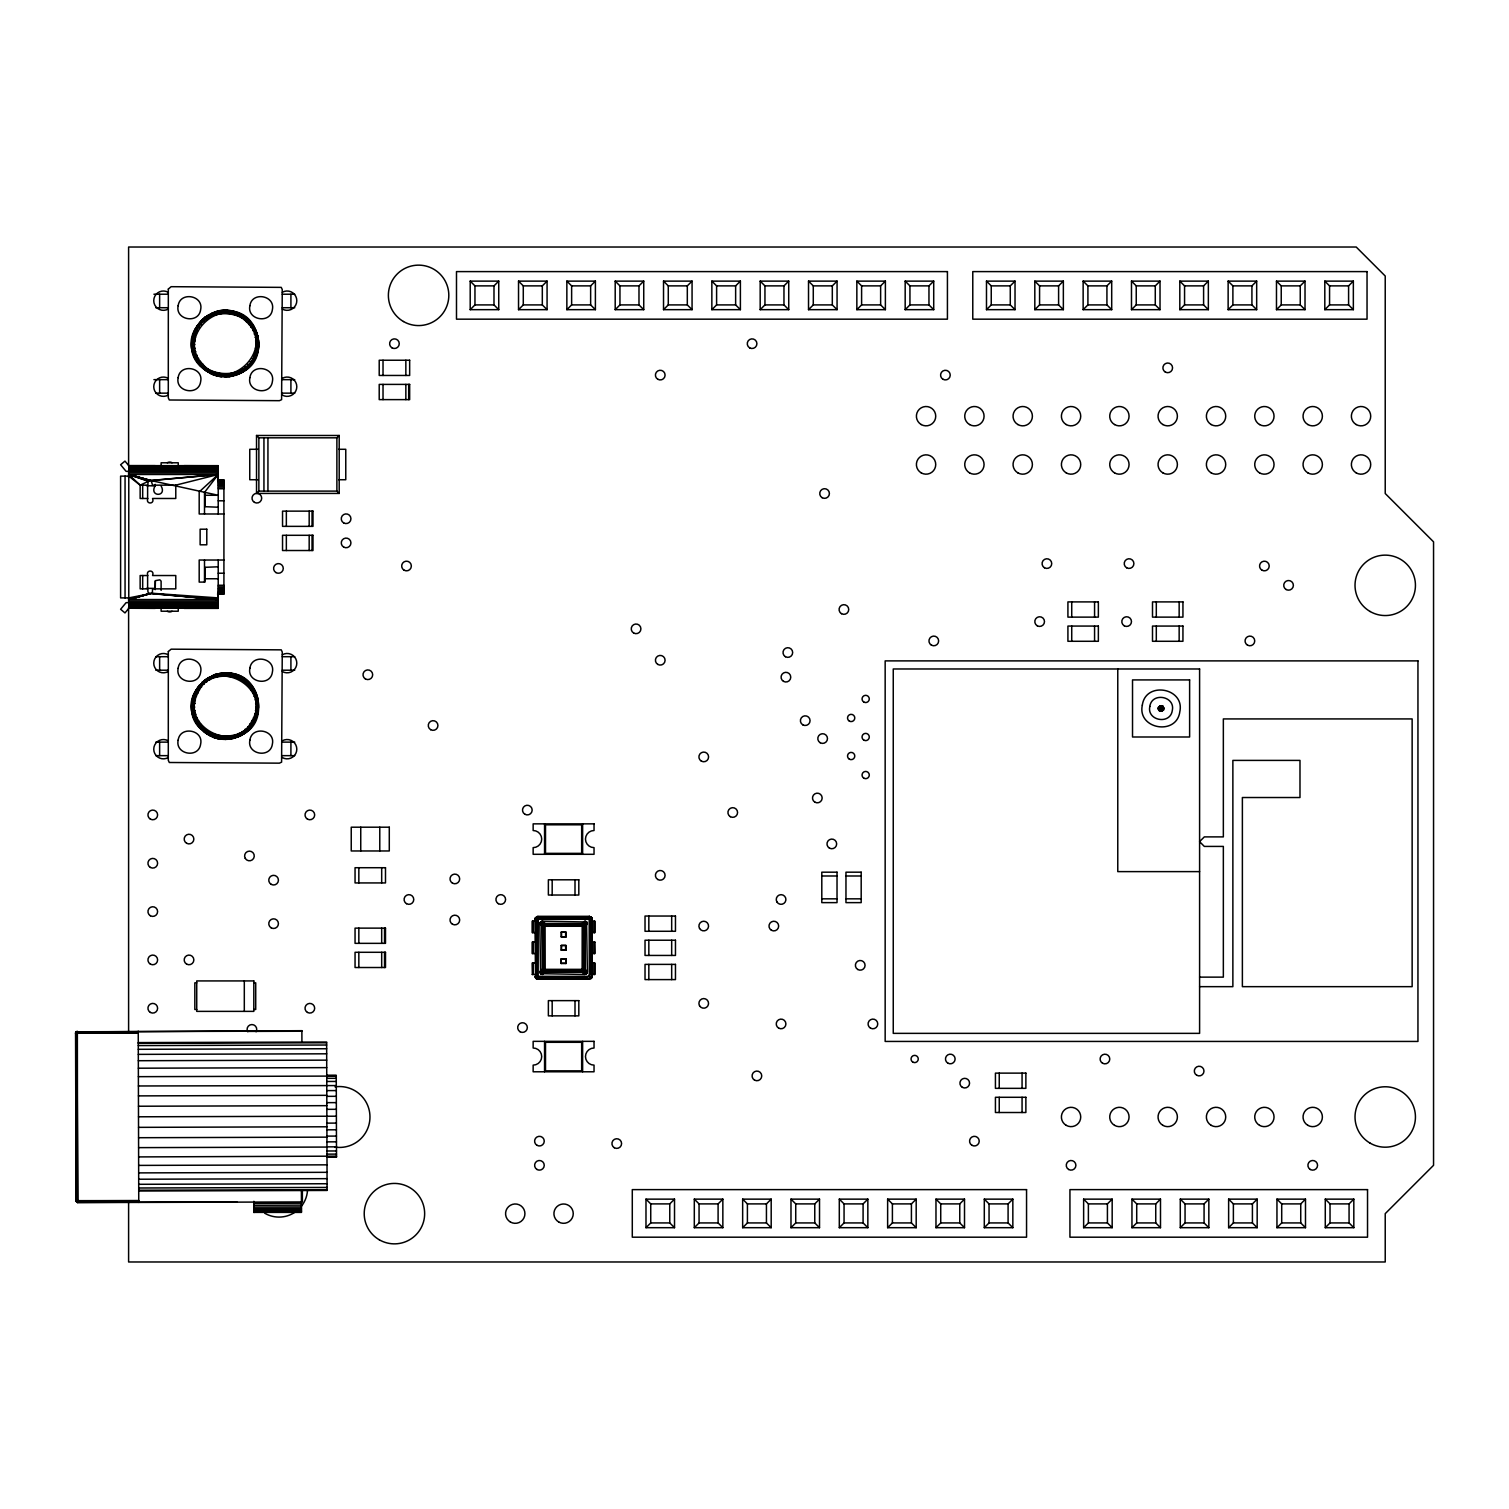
<?xml version="1.0" encoding="UTF-8"?>
<svg xmlns="http://www.w3.org/2000/svg" width="1509" height="1509" viewBox="0 0 1509 1509"><rect width="100%" height="100%" fill="white"/><g stroke="black" fill="none" stroke-linecap="round" stroke-linejoin="round"><path stroke-width="1.5" d="M146.411 485.634L155.22 485.973L155.22 484.37M161.105 485.955C167.386 497.31 148.618 496.97 155.22 485.634M161.123 467.432L161.123 462.791L178.251 462.791L178.251 467.432M178.251 606.58L178.251 611.22L161.123 611.22L161.123 606.58M537.902 916.435L537.902 979.228L585.492 979.115L592.132 972.494L591.471 917.453L589.283 916.435L537.902 916.472L535.054 919.283L592.132 919.283L592.132 976.361L591.113 978.549L537.902 979.228L535.714 978.209L535.223 919.283M161.123 590.377L161.105 581.116L159.841 579.833L155.389 580.663L155.22 589.642M155.238 581.116L155.22 588.378L146.411 588.378M204.884 580.361L205.186 567.309L218.22 566.799M591.924 918.811L591.754 972.871L591.415 918.038M591.962 972.664L592.094 919.283M197.792 330.584L195.208 329.358C171.705 384.361 268.055 394.641 257.85 336.828C245.439 282.805 163.444 323.058 200.697 366.159L202.81 364.235C228.802 395.226 276.694 348.749 246.476 321.832C220.427 293.991 175.742 337.375 202.81 364.235M202.81 726.716L200.735 728.621C163.406 685.595 245.477 645.267 257.85 699.308C268.036 757.216 171.724 746.748 195.208 691.839L197.792 693.084C213.599 655.83 272.978 686.312 251.928 720.868C235.159 755.122 179.741 726.678 197.792 693.084M192.152 344.674L192.737 336.828L195.472 337.412M194.831 707.08L191.983 707.155L193.058 699.384M195.906 714.191L193.152 714.945C182.796 683.068 228.217 657.641 249.777 683.615C267.15 700.931 257.002 733.619 233.008 738.165M227.067 313.287L227.237 310.439C209.789 309.1 193.227 323.454 192.077 340.94M227.067 675.787L227.237 672.92L214.467 674.674M77.355 1031.383L77.563 1202.579L75.959 1200.711L76.016 1031.93L301.875 1030.685L301.913 1042.097M75.657 1033.269L77.355 1033.25L77.053 1031.401M236.894 1201.918L77.6 1202.371L77.864 1200.711L76.072 1201.296L75.563 1032.684M76.77 1033.269L138.243 1032.496M138.753 1200.824L77.563 1200.711L77.072 1033.175L138.243 1032.778M539.807 923.998L542.618 921.188L586.548 921.999L587.378 971.645L584.568 974.456L540.618 973.645L539.807 923.998L542.071 926.262L542.768 971.155L544.881 972.192L582.304 972.192L585.115 969.382L542.071 969.382L539.807 971.645M535.091 919.283L535.582 917.944M535.469 918.849L535.582 977.21M585.058 921.226L582.304 926.262L587.114 922.81L584.643 924.904L582.304 923.565L544.881 923.451L542.184 926.262L585.115 926.262L587.378 923.998M587.341 923.508L582.304 926.262L586.718 922.188L584.417 924.489L584.36 971.117L586.869 973.267L582.304 969.382L585.058 974.418M590.792 977.266L589.283 977.002L591.754 977.794M591.113 976.361L591.471 978.209M591.471 976.361L591.434 978.172M591.754 976.361L590.868 978.266M1162.477 706.778C1166.004 711.682 1156.007 711.305 1159.346 706.401C1164.137 705.212 1160.063 715.794 1158.214 708.457C1158.667 702.515 1165.967 713.757 1159.723 710.777M1158.629 708.023L1158.931 709.683M1160.157 705.929L1162.911 706.269L1163.59 709.362M257.888 344.656L255.511 355.954L249.343 365.706M254.644 351.71L257.398 352.465L258.548 344.674L257.813 336.828M257.832 711.022C262.17 688.161 237.63 667.016 215.655 674.693M254.644 714.191L257.398 714.945L258.209 711.079L257.549 697.988M191.983 707.155L192.077 706.174L194.774 719.548M542.127 925.79L542.806 924.527L540.807 921.848L544.881 926.262L539.845 923.508M221.672 373.911L221.333 376.76L213.674 374.892L203.526 368.913L205.394 366.744M221.672 736.392L221.333 739.24L217.447 738.542L213.674 737.392L214.674 734.713M543.73 971.645L542.127 969.872L544.881 972.192L544.881 923.451L542.618 921.188M192.492 340.77L193.058 336.903M539.845 972.154L544.881 969.382L542.127 974.418M245.25 317.512C253.55 323.85 258.492 334.225 258.171 344.656C260.661 348.56 248.853 368.46 254.436 359.764C269.809 334.866 241.685 301.31 214.467 312.193M537.411 979.171L537.902 976.361L535.091 976.87M589.283 975.342L589.283 916.435L589.283 919.283L591.924 918.321M1160.572 711.267L1161.572 705.646L1160.572 711.229M230.651 313.721L231.16 310.911L227.237 310.439M230.651 676.202L231.16 673.391L227.237 672.92M258.039 711.06L254.285 722.17M218.069 471.789L218.22 467.658L128.774 467.658M217.447 376.062L218.126 373.27M217.447 738.542L218.126 735.77M587.208 923.036C584.436 927.488 583.813 925.658 587.001 922.584L582.304 926.262L585.53 921.358M542.221 925.79L542.768 924.489L540.618 921.999M542.731 925.47L543.523 971.249M1163.496 708.89L1162.666 710.343M192.85 336.865L195.359 329.434L199.716 322.945M192.85 699.346L193.888 695.555L196.434 696.422M234.159 314.57L234.989 311.835L238.686 313.212L242.213 315.023L240.761 317.475M234.159 677.051L234.989 674.316L242.213 677.503M76.186 1201.56L77.864 1200.711L77.299 1202.428L77.864 1200.711L75.997 1200.994M541.656 974.305L544.881 969.382L539.977 972.626L544.881 969.382L541.429 974.21L544.881 972.098L542.618 974.456M257.341 352.446L256.096 356.181L253.493 355.124M257.549 351.861L249.834 366.159L240.478 373.308L239.177 370.761M257.549 714.342L249.834 728.64L240.478 735.788L239.177 733.261M584.794 925.828L586.869 922.376L582.304 926.262L586.548 921.999L583.228 923.715L585.756 921.452L582.304 923.451L582.304 972.192L584.568 974.456M589.774 916.51L589.283 919.283L591.962 918.302M1160.1 711.135L1162.043 705.778M213.674 374.892L214.674 372.233M194.095 695.63L199.546 685.293L208.355 677.541M237.535 315.815L238.686 313.212M237.535 678.314L238.686 675.692L230.745 673.316M536.016 918.189L536.223 977.775L585.794 978.832M587.341 972.154L582.304 969.382L586.379 973.814L584.417 971.174L585.002 969.382M1158.554 707.532C1162.722 708.57 1168.06 712.059 1158.252 707.947C1165.797 711.003 1164.627 704.552 1158.591 709.871M77.016 1202.39L77.864 1200.711M249.834 366.159C240.101 376.986 223.03 380.117 210.072 373.308L211.373 370.761M205.394 729.224L203.526 731.393L206.676 733.789L210.072 735.788L211.373 733.261M194.774 330.301L202.074 319.795L205.073 317.211L206.79 319.493M194.774 692.801L199.414 685.18L201.621 686.991M536.468 978.832L537.902 976.361L535.223 977.342M590.698 916.812L589.283 919.283L591.754 917.849M1159.648 710.928L1162.477 706.023M240.761 679.955L242.176 677.541L251.135 685.18L257.85 699.308M76.45 1032.609L76.752 1200.881M77.091 1033.118L76.016 1031.93M252.022 725.357L254.097 722.057M206.676 371.308L208.261 368.932M208.261 731.412L206.676 733.789L213.731 737.222M542.9 925.111L544.881 923.961L582.7 923.998M1159.176 707.363L1160.327 706.401M543.089 971.174L544.881 969.382L540.995 973.965L543.938 972.003M243.741 319.493L245.477 317.211L248.457 319.795L253.437 325.906L251.022 327.434M243.741 681.974L245.477 679.71L241.119 676.881M253.154 724.377C244.307 738.429 224.69 743.465 210.072 735.788M252.022 362.877L243.666 370.988L233.008 375.684M536.072 978.549L537.902 976.361L536.563 978.681M1159.233 710.645L1162.911 706.269M199.716 685.426L202.338 682.558M223.917 513.984L199.188 513.984L199.188 491.915L218.22 474.486L175.78 485.162L175.78 498.479L152.56 498.479C155.05 504.478 145.317 504.478 147.807 498.479L140.148 498.479L140.148 485.162L128.774 474.486L218.22 474.486L204.884 491.915L204.884 495.273L218.22 495.273L150.391 480.409L148.089 481.654L147.807 485.162L140.148 485.162L128.774 476.127L120.607 476.127L120.607 597.904L128.774 597.904L150.768 593.546L152.428 592.018L152.56 588.868L175.78 588.868L175.78 575.533L152.56 575.533C155.05 569.553 145.317 569.553 147.807 575.533L140.148 575.533L140.148 588.868L147.807 588.868L147.939 592.018L149.598 593.546L128.774 599.545L218.22 599.545L151.485 593.226L218.22 597.904M246.476 321.832L248.457 319.795L253.286 326.001M246.476 684.332L248.457 682.275M256.53 493.424L258.869 491.104L336.884 491.104L339.204 493.424L339.204 435.479L256.53 435.479L256.53 493.424L339.204 493.424M256.53 435.479L258.869 437.817L336.884 437.817L339.204 435.479M470.204 309.666L474.958 304.912L474.958 285.88L470.204 281.127L498.743 281.127L498.743 309.666L470.204 309.666L470.204 281.127M498.743 309.666L493.99 304.912L493.99 285.88L498.743 281.127M518.53 309.666L523.283 304.912L542.316 304.912L547.069 309.666L518.53 309.666L518.53 281.127L547.069 281.127L547.069 309.666M542.316 304.912L542.316 285.88L547.069 281.127M566.856 309.666L571.628 304.912L590.641 304.912L595.395 309.666L566.856 309.666L566.856 281.127L595.395 281.127L595.395 309.666M566.856 281.127L571.628 285.88L590.641 285.88L595.395 281.127M615.2 309.666L619.954 304.912L619.954 285.88L615.2 281.127L643.739 281.127L643.739 309.666L615.2 309.666L615.2 281.127M619.954 285.88L638.986 285.88L643.739 281.127M663.526 309.666L668.28 304.912L687.312 304.912L692.065 309.666L663.526 309.666L663.526 281.127L692.065 281.127L692.065 309.666M663.526 281.127L668.28 285.88L687.312 285.88L692.065 281.127M711.852 309.666L716.605 304.912L735.638 304.912L740.391 309.666L711.852 309.666L711.852 281.127L740.391 281.127L740.391 309.666M711.852 281.127L716.605 285.88L735.638 285.88L740.391 281.127M760.178 309.666L764.95 304.912L764.95 285.88L760.178 281.127L788.735 281.127L788.735 309.666L760.178 309.666L760.178 281.127M764.95 285.88L783.963 285.88L788.735 281.127M808.522 309.666L813.276 304.912L832.308 304.912L837.061 309.666L808.522 309.666L808.522 281.127L837.061 281.127L837.061 309.666M808.522 281.127L813.276 285.88L832.308 285.88L837.061 281.127M856.848 309.666L861.601 304.912L861.601 285.88L856.848 281.127L885.387 281.127L885.387 309.666L856.848 309.666L856.848 281.127M885.387 309.666L880.634 304.912L880.634 285.88L885.387 281.127M905.174 309.666L909.946 304.912L928.959 304.912L933.713 309.666L905.174 309.666L905.174 281.127L933.713 281.127L933.713 309.666M905.174 281.127L909.946 285.88L928.959 285.88L933.713 281.127M986.49 309.666L991.243 304.912L991.243 285.88L986.49 281.127L1015.029 281.127L1015.029 309.666L986.49 309.666L986.49 281.127M1015.029 309.666L1010.276 304.912L1010.276 285.88L1015.029 281.127M1034.816 309.666L1039.569 304.912L1039.569 285.88L1034.816 281.127L1063.355 281.127L1063.355 309.666L1034.816 309.666L1034.816 281.127M1039.569 285.88L1058.601 285.88L1063.355 281.127M1083.141 309.666L1087.914 304.912L1106.927 304.912L1111.699 309.666L1083.141 309.666L1083.141 281.127L1111.699 281.127L1111.699 309.666M1083.141 281.127L1087.914 285.88L1106.927 285.88L1111.699 281.127M1131.486 309.666L1136.239 304.912L1155.272 304.912L1160.025 309.666L1160.025 281.127L1131.486 281.127L1131.486 309.666L1160.025 309.666M1131.486 281.127L1136.239 285.88L1155.272 285.88L1160.025 281.127M536.223 917.868L590.679 917.604M542.938 924.64L544.881 923.565L541.429 921.452L544.881 926.262L539.977 923.036M1179.812 309.666L1184.565 304.912L1203.597 304.912L1208.351 309.666L1179.812 309.666L1179.812 281.127L1208.351 281.127L1208.351 309.666M1203.597 304.912L1203.597 285.88L1208.351 281.127M561.216 936.882L565.969 936.882L561.216 936.882L561.216 932.128L565.969 932.128L565.969 936.882M561.216 932.128L565.969 932.128M584.568 921.188L582.304 923.451L583.228 923.715M583.681 923.866L585.982 921.565L583.247 923.64L584.228 924.64M584.077 924.149L586.379 921.848M561.216 950.198L565.969 950.198L561.216 950.198L561.216 945.445L565.969 945.445L565.969 950.198M561.216 945.445L565.969 945.445M542.486 970.759L540.448 973.475L543.655 971.796M544.881 969.382L540.618 973.645L543.108 971.513M561.216 963.515L561.216 958.762L565.969 958.762L565.969 963.515L561.216 963.515L561.216 958.762M565.969 963.515L565.969 958.762M1228.137 309.666L1232.891 304.912L1251.923 304.912L1256.676 309.666L1256.676 281.127L1228.137 281.127L1228.137 309.666L1256.676 309.666M1228.137 281.127L1232.891 285.88L1251.923 285.88L1256.676 281.127M584.228 971.023L582.304 972.098L544.881 971.928M1276.482 309.666L1281.235 304.912L1281.235 285.88L1276.482 281.127L1305.021 281.127L1305.021 309.666L1276.482 309.666L1276.482 281.127M1305.021 309.666L1300.249 304.912L1300.249 285.88L1305.021 281.127M1324.808 309.666L1329.561 304.912L1348.593 304.912L1353.347 309.666L1324.808 309.666L1324.808 281.127L1353.347 281.127L1353.347 309.666M1348.593 304.912L1348.593 285.88L1353.347 281.127M645.984 1227.685L650.737 1222.931L650.737 1203.899L645.984 1199.146L674.523 1199.146L674.523 1227.685L645.984 1227.685L645.984 1199.146M674.523 1227.685L669.77 1222.931L669.77 1203.899L674.523 1199.146M694.31 1227.685L699.063 1222.931L718.095 1222.931L722.849 1227.685L722.849 1199.146L694.31 1199.146L694.31 1227.685L722.849 1227.685M694.31 1199.146L699.063 1203.899L718.095 1203.899L722.849 1199.146M742.654 1227.685L747.408 1222.931L766.44 1222.931L771.193 1227.685L771.193 1199.146L742.654 1199.146L742.654 1227.685L771.193 1227.685M742.654 1199.146L747.408 1203.899L766.44 1203.899L771.193 1199.146M790.98 1227.685L795.733 1222.931L814.766 1222.931L819.519 1227.685L819.519 1199.146L790.98 1199.146L790.98 1227.685L819.519 1227.685M790.98 1199.146L795.733 1203.899L814.766 1203.899L819.519 1199.146M839.306 1227.685L844.059 1222.931L863.091 1222.931L867.845 1227.685L839.306 1227.685L839.306 1199.146L867.845 1199.146L867.845 1227.685M839.306 1199.146L844.059 1203.899L863.091 1203.899L867.845 1199.146M887.632 1227.685L892.404 1222.931L911.417 1222.931L916.189 1227.685L916.189 1199.146L887.632 1199.146L887.632 1227.685L916.189 1227.685M887.632 1199.146L892.404 1203.899L911.417 1203.899L916.189 1199.146M935.976 1227.685L940.729 1222.931L940.729 1203.899L935.976 1199.146L964.515 1199.146L964.515 1227.685L935.976 1227.685L935.976 1199.146M940.729 1203.899L959.762 1203.899L964.515 1199.146M984.302 1227.685L989.055 1222.931L1008.087 1222.931L1012.841 1227.685L1012.841 1199.146L984.302 1199.146L984.302 1227.685L1012.841 1227.685M984.302 1199.146L989.055 1203.899L1008.087 1203.899L1012.841 1199.146M1083.632 1227.685L1088.385 1222.931L1088.385 1203.899L1083.632 1199.146L1112.171 1199.146L1112.171 1227.685L1083.632 1227.685L1083.632 1199.146M1112.171 1227.685L1107.417 1222.931L1107.417 1203.899L1112.171 1199.146M1131.957 1227.685L1136.711 1222.931L1155.743 1222.931L1160.496 1227.685L1160.496 1199.146L1131.957 1199.146L1131.957 1227.685L1160.496 1227.685M1131.957 1199.146L1136.711 1203.899L1155.743 1203.899L1160.496 1199.146M1180.283 1227.685L1185.055 1222.931L1204.069 1222.931L1208.841 1227.685L1208.841 1199.146L1180.283 1199.146L1180.283 1227.685L1208.841 1227.685M1180.283 1199.146L1185.055 1203.899L1204.069 1203.899L1208.841 1199.146M1228.628 1227.685L1233.381 1222.931L1252.413 1222.931L1257.167 1227.685L1257.167 1199.146L1228.628 1199.146L1228.628 1227.685L1257.167 1227.685M1228.628 1199.146L1233.381 1203.899L1252.413 1203.899L1257.167 1199.146M1276.954 1227.685L1281.707 1222.931L1300.739 1222.931L1305.492 1227.685L1276.954 1227.685L1276.954 1199.146L1305.492 1199.146L1305.492 1227.685M1276.954 1199.146L1281.707 1203.899L1300.739 1203.899L1305.492 1199.146M1325.279 1227.685L1330.033 1222.931L1349.065 1222.931L1353.818 1227.685L1325.279 1227.685L1325.279 1199.146L1353.818 1199.146L1353.818 1227.685M1349.065 1222.931L1349.065 1203.899L1353.818 1199.146M249.721 366.046L243.779 371.157M205.299 317.512L199.546 322.813L201.621 324.51M202.187 682.408L205.167 679.842L206.79 681.974M76.563 1032.477L77.355 1033.25L75.639 1032.703M591.434 917.472L589.283 919.283L591.113 917.095L591.603 917.944M535.714 978.209L537.902 976.361L535.431 977.794M1158.912 710.267L1163.213 706.646L1162.402 706.137M248.91 324.51L251.098 322.737M248.91 686.991L251.098 685.218M138.753 1201.39L76.487 1201.409M200.527 361.443L198.245 363.065L196.113 359.764L194.416 356.199L197.057 355.124M200.527 723.924L198.245 725.565L196.113 722.245L194.416 718.68L197.057 717.605M589.736 979.001L591 978.417M1159.478 706.552L1162.666 706.552M204.809 317.399L215.542 311.835L216.372 314.57M204.809 679.899L215.542 674.316L216.372 677.051M205.167 317.362L215.598 312.005M205.299 680.012L211.996 676.051M251.022 689.915L253.437 688.387M76.487 1031.571C79.053 1035.099 73.564 1030.722 77.355 1033.25L76.525 1031.647M76.695 1032.363L138.243 1031.949M243.496 370.742L229.123 376.081M240.459 373.27L243.854 371.271L242.27 368.932M196.113 359.764L198.603 358.387M198.603 720.868L196.113 722.245L194.454 718.661M543.523 923.923L541.656 921.358M252.757 330.584L255.342 329.358L256.813 333.017L257.85 336.828L255.059 337.412M252.757 693.084L255.342 691.839L253.154 687.953M140.148 485.162L148.316 481.314L128.774 474.486L150.768 480.466L218.22 474.486L151.145 480.598L152.56 485.162L175.78 485.162M589.736 916.642L537.902 916.604L536.185 917.227L537.902 919.283L535.129 918.792M582.7 971.645L584.587 969.382L584.568 925.866M583.153 971.758L586.19 973.965L582.304 969.382L587.208 972.626M228.878 373.911L229.217 376.76L241.119 372.968M240.459 735.751L236.856 737.335L235.876 734.713M241.119 735.449L225.275 739.467L225.275 736.618M77.091 1032.439L77.506 1201.183M211.92 675.862L215.598 674.485M1158.422 709.419L1163.703 707.495M256.775 333.036L254.116 333.942M256.775 695.517L254.116 696.422M582.304 972.098L585.982 974.097L583.681 971.796L585.756 974.21L582.304 969.382L584.36 971.117M151.145 593.414L218.22 599.545L150.768 593.546L128.774 599.545L149.995 593.603M128.774 599.545L150.391 593.603M193.152 352.465L195.906 351.71M1161.496 710.89L1162.496 710.928L1159.666 706.023M76.865 1031.798L301.875 1031.043M76.997 1032.194L138.243 1031.722M215.655 312.212L231.084 311.288L242.006 315.343M255.059 699.893L257.813 699.327M233.046 375.892L225.275 376.816M229.123 738.58C257.266 736.675 268.338 696.158 245.08 680.238M233.046 738.373L229.217 739.24L228.878 736.392M1158.308 708.947L1163.873 707.947M194.944 340.977L192.096 340.732L191.983 344.674L192.379 348.598L195.151 348.183M192.341 711.079L195.151 710.664M255.587 340.977L258.435 340.732L258.511 344.674M258.265 703.232L255.587 703.458M1160.685 706.306L1162.156 706.552M229.161 376.363L217.541 375.684M229.161 738.863L213.806 737.033M194.831 344.58L191.983 344.674L192.077 343.694L194.774 357.067M217.503 479.919L223.917 480.051L218.22 479.919L218.183 471.355L126.096 471.355L120.607 464.734L124.983 461.094L128.774 465.659L155.22 465.659L155.22 466.79M218.22 560.028L218.22 608.372L184.155 608.372L184.155 607.222M248.08 1031.401L301.875 1031.232M75.469 1033.269L138.243 1033.08M138.262 1042.587L326.642 1042.021L327.095 1190.45L138.715 1191.016M138.281 1043.341L326.642 1042.776M138.281 1045.586L326.661 1045.02M138.3 1049.302L326.661 1048.736M138.3 1054.376L326.68 1053.81M138.319 1060.714L326.698 1060.148M138.356 1068.202L326.717 1067.636M326.755 1075.37L336.262 1075.332L336.507 1157.063L327 1157.101M326.755 1075.615L336.262 1075.596M138.375 1076.671L326.755 1076.106M326.755 1076.275L336.262 1076.257M326.755 1078.331L336.262 1078.313M326.774 1081.463L336.281 1081.444M138.394 1085.971L336.3 1085.575M326.793 1090.611L336.3 1090.573M138.432 1095.892L326.812 1095.327M326.812 1096.345L336.318 1096.307M326.831 1102.645L336.337 1102.626M138.47 1106.229L326.831 1105.663M326.849 1109.341L336.356 1109.304M138.488 1116.792L336.375 1116.207M326.887 1123.13L336.413 1123.092M138.526 1127.355L326.906 1126.789M326.906 1129.826L336.432 1129.788M326.925 1136.126L336.45 1136.088M138.564 1137.711L326.925 1137.145M326.944 1141.86L336.469 1141.823M326.963 1146.859L336.469 1146.84M138.583 1147.632L326.963 1147.066M326.981 1150.99L336.488 1150.971M326.981 1154.14L336.507 1154.102M138.621 1156.913L336.507 1156.158M327 1156.837L336.507 1156.818M138.639 1165.401L327.019 1164.835M138.658 1172.889L327.038 1172.323M138.677 1179.227L327.057 1178.661M138.696 1184.301L327.076 1183.735M138.715 1187.998L327.076 1187.432M138.715 1190.243L327.095 1189.677M75.978 1200.711L138.753 1200.523M138.753 1201.107L77.676 1201.258M138.753 1201.636L77.393 1202.164M77.864 1202.598L302.385 1201.937L302.366 1190.507M253.87 1203.333L301.442 1203.201M253.87 1205.276L301.442 1205.125M253.889 1207.049L301.46 1206.917M253.889 1208.634L301.46 1208.502M253.889 1209.992L301.46 1209.86M253.889 1211.086L301.46 1210.954M253.908 1211.897L301.46 1211.746M253.908 1212.387L301.479 1212.406L301.404 1189.884M474.958 285.88L493.99 285.88M518.53 281.127L523.283 285.88L542.316 285.88M861.601 285.88L880.634 285.88M991.243 285.88L1010.276 285.88M1179.812 281.127L1184.565 285.88L1203.597 285.88M1281.235 285.88L1300.249 285.88M1324.808 281.127L1329.561 285.88L1348.593 285.88M153.918 294.217L168.291 294.217M282.258 294.217L294.727 294.217M474.958 304.912L493.99 304.912M619.954 304.912L638.986 304.912L643.739 309.666M764.95 304.912L783.963 304.912L788.735 309.666M861.601 304.912L880.634 304.912M991.243 304.912L1010.276 304.912M1039.569 304.912L1058.601 304.912L1063.355 309.666M1281.235 304.912L1300.249 304.912M155.823 307.723L168.291 307.723M282.258 307.723L294.727 307.723M153.918 379.646L168.291 379.646M282.258 379.646L294.727 379.646M155.823 393.151L168.291 393.151M282.258 393.151L294.727 393.151M258.058 449.286L249.758 449.286L249.758 479.73L258.058 479.73M338.752 449.286L345.768 449.286L345.768 479.73L338.752 479.73M218.22 593.961L223.917 593.961L218.22 594.093L218.183 602.676L126.096 602.657L120.607 609.278L124.983 612.937L128.774 608.372L128.774 465.659L218.22 465.659L218.22 513.984M128.774 465.791L218.22 465.791L184.155 465.659L184.155 466.79M128.774 466.168L218.22 466.168M128.774 466.79L218.22 466.79M128.774 468.714L218.22 468.714M128.774 469.978L218.22 469.978M128.774 472.883L218.22 472.883M218.22 480.447L223.917 480.447M218.22 481.069L223.917 481.069M218.22 481.918L223.917 481.918M218.22 482.993L223.917 482.993M218.22 484.238L223.917 484.238M218.22 485.634L223.917 485.634M218.22 487.162L223.917 487.162M218.22 488.746L223.917 488.746M218.22 500.799L223.917 500.799M223.917 560.028L199.188 560.028L199.188 582.097L204.884 582.097L204.884 578.758L218.22 578.758M218.22 573.213L223.917 573.213M218.22 585.266L223.917 585.266M218.22 586.869L223.917 586.869M218.22 588.378L223.917 588.378M218.22 589.774L223.917 589.774M218.22 591.038L223.917 591.038M218.22 592.094L223.917 592.094M218.22 592.962L223.917 592.962M218.22 593.584L223.917 593.584M217.503 594.093L223.917 594.093L223.917 479.919M128.774 601.129L218.22 601.129M128.774 604.053L218.22 604.053M128.774 605.298L218.22 605.298M128.774 606.373L218.22 606.373L218.069 602.242M128.774 607.222L218.22 607.222M128.774 607.844L218.22 607.844M218.22 608.24L128.774 608.24L155.22 608.372L155.22 607.222M155.823 656.698L168.291 656.698M282.258 656.698L294.727 656.698M155.823 670.203L168.291 670.203M282.258 670.203L294.727 670.203M1158.214 708.457L1163.929 708.457M155.823 742.126L168.291 742.126M282.258 742.126L294.727 742.126M155.823 755.651L168.291 755.651M282.258 755.651L294.727 755.651M1199.598 871.617L1117.773 871.617L1117.773 668.977M821.801 875.993L837.023 875.993M845.964 875.993L861.186 875.993M821.801 898.836L837.023 898.836M845.964 898.836L861.186 898.836M535.997 921.188L532.187 921.188L532.187 932.6L535.997 932.6M591.188 921.188L594.98 921.188L594.98 932.6L591.188 932.6M535.997 942.125L532.187 942.125L532.187 953.537L535.997 953.537M591.188 942.125L594.98 942.125M591.188 953.537L594.98 953.537L594.753 942.125M561.555 959.102L565.63 959.102M535.997 963.044L532.187 963.044L532.413 974.456M561.555 963.195L565.63 963.195M591.188 963.044L594.98 963.044L594.98 974.456L591.188 974.456M582.304 971.683L544.523 971.664M532.187 974.456L535.997 974.456M535.054 976.361L588.265 976.361M590.698 976.361L592.132 976.361M587.755 976.87L537.525 976.681L537.581 918.906L589.661 918.962L589.774 974.852M1199.598 977.134L1223.346 977.134L1223.346 846.417L1204.314 846.417L1199.598 841.645L1204.314 836.891L1223.346 836.891L1223.346 718.925L1412.141 718.925L1412.141 986.66L1242.379 986.66L1242.379 797.525L1299.985 797.525L1299.985 760.404L1232.872 760.404L1232.872 986.66L1199.598 986.66M587.284 977.342L537.147 977.002L537.279 918.528L590.019 918.66L590.245 974.38M586.831 977.794L536.808 977.285L536.978 918.189L590.377 918.359L590.698 973.927M586.416 978.209L536.487 977.549L536.714 917.868L590.679 918.094L591.113 973.512M537.902 978.549L586.077 978.549M589.283 979.058L537.053 978.681M196.736 982.831L194.831 982.831L194.831 1009.483L196.736 1009.483M253.814 982.831L255.719 982.831L255.719 1009.483L253.814 1009.483M650.737 1203.899L669.77 1203.899M1088.385 1203.899L1107.417 1203.899M1325.279 1199.146L1330.033 1203.899L1349.065 1203.899M650.737 1222.931L669.77 1222.931M940.729 1222.931L959.762 1222.931L964.515 1227.685M1088.385 1222.931L1107.417 1222.931M218.22 507.213L205.186 506.703L204.884 493.65M585.926 978.7L537.902 978.832L585.567 979.058M537.902 979.058L585.454 979.171M255.7 344.58L258.548 344.674M255.7 707.08L258.548 707.155M225.275 376.326L213.901 374.27M225.275 738.806C214.41 738.769 203.809 732.959 197.396 724.377L204.809 732.45L214.467 737.656M77.864 1201.56L76.789 1201.051M194.944 703.458L192.152 703.213M255.379 348.183L258.209 348.598M255.379 710.664L258.209 711.079M590.623 976.644L592.094 976.87M192.68 699.308L195.472 699.893M230.745 310.835L234.989 311.835M231.16 673.429L234.989 674.372M542.335 925.338L540.184 922.584L544.881 926.262L542.127 921.226M582.738 923.772L583.926 924.319M582.983 924.376L543.353 924.979L543.712 971.004L583.832 970.683L583.832 924.979M150.391 480.409L128.774 474.486L148.58 481.031M149.995 480.409L128.774 474.486L148.882 480.786M149.598 480.466L128.774 474.486L149.24 480.598M217.485 375.892L210.241 372.968M193.774 333.036L196.434 333.942M535.223 918.302L537.902 919.283L537.411 916.472M590.623 976.851L591.962 977.342M238.422 676.315C208.053 660.867 176.836 704.363 201.187 728.187M253.493 717.605L256.134 718.68M214.467 375.175L204.809 369.969L197.396 361.896C222.37 397.64 278.448 358.199 250.343 323.341C223.577 289.294 171.724 333.979 201.451 365.48M542.486 924.885L540.316 922.376L544.881 926.262L543.957 923.715M584.643 970.74L587.001 973.06L584.794 969.815L584.832 926.262M583.078 924.112L584.455 925.47M238.629 675.862L242.119 677.654M254.436 359.764L251.928 358.387M251.928 720.868L254.399 722.226M1158.591 707.023L1163.533 709.871M207.035 370.742L210.373 372.723M210.147 373.157L200.829 366.046L194.567 356.143M210.241 735.449L198.528 725.357L192.718 711.022M197.113 325.906L199.528 327.434M197.113 688.387L199.528 689.915M241.119 314.4L245.477 317.211M242.119 315.155L248.438 319.833M252.286 725.565L250.004 723.924M250.004 361.443L252.286 363.065M203.79 368.611L206.884 370.988M542.768 924.489L540.448 922.188M247.74 364.235L249.815 366.14M247.74 726.716L249.834 728.64M203.96 368.403L196.698 359.444M585.115 969.382L587.378 971.645M583.247 972.003L585.53 974.305M202.074 319.795L204.073 321.832M202.074 682.275L204.073 684.332M250.607 323.133C229.349 293.783 179.609 323.152 195.038 355.954M245.137 366.744L247.004 368.913M245.137 729.224L247.004 731.393M590.943 917.868L591.434 918.906M243.779 733.638L242.27 731.412M208.336 315.023L209.789 317.475M208.336 677.503L209.789 679.955M536.468 916.812L537.902 919.283L535.431 917.849L537.902 919.283L536.921 916.604M253.154 325.472L255.342 329.358M252.871 326.265L254.738 329.66M196.453 359.576L193.51 352.37M211.845 313.212L212.995 315.815M211.845 675.692L212.995 678.314M255.172 329.434L256.662 333.074M235.876 372.233L236.856 374.892M1160.1 705.778L1162.043 711.135M256.19 333.225L257.775 340.789M76.582 1201.126L76.016 1033.269M233.084 376.005L232.424 373.27M232.424 735.77L233.084 738.542M192.511 348.579L193.322 352.408M219.39 310.911L219.88 313.721M219.39 673.391L219.88 676.202M257.549 335.507L258.435 340.732M192.36 344.656L192.718 348.541M223.294 310.439L223.464 313.287M223.313 673.108L223.464 675.787M253.87 1201.315L253.908 1212.538M138.243 1031.175L138.753 1202.428M1330.033 1203.899L1330.033 1222.931M1329.561 285.88L1329.561 304.912M1300.739 1203.899L1300.739 1222.931M1281.707 1203.899L1281.707 1222.931M1252.413 1203.899L1252.413 1222.931M1251.923 285.88L1251.923 304.912M1233.381 1203.899L1233.381 1222.931M1232.891 285.88L1232.891 304.912M1204.069 1203.899L1204.069 1222.931M1185.055 1203.899L1185.055 1222.931M1184.565 285.88L1184.565 304.912M1179.151 601.902L1179.151 617.124M1179.151 626.065L1179.151 641.287M1156.309 601.902L1156.309 617.124M1156.309 626.065L1156.309 641.287M1155.743 1203.899L1155.743 1222.931M1155.272 285.88L1155.272 304.912M1136.711 1203.899L1136.711 1222.931M1136.239 285.88L1136.239 304.912M1106.927 285.88L1106.927 304.912M1094.572 601.902L1094.572 617.124M1094.572 626.065L1094.572 641.287M1087.914 285.88L1087.914 304.912M1071.73 601.902L1071.73 617.124M1071.73 626.065L1071.73 641.287M1058.601 285.88L1058.601 304.912M1022.065 1073.125L1022.065 1088.347M1022.065 1097.288L1022.065 1112.51M1008.087 1203.899L1008.087 1222.931M999.241 1073.125L999.241 1088.347M999.241 1097.288L999.241 1112.51M989.055 1203.899L989.055 1222.931M959.762 1203.899L959.762 1222.931M928.959 285.88L928.959 304.912M911.417 1203.899L911.417 1222.931M909.946 285.88L909.946 304.912M892.404 1203.899L892.404 1222.931M863.091 1203.899L863.091 1222.931M844.059 1203.899L844.059 1222.931M832.308 285.88L832.308 304.912M814.766 1203.899L814.766 1222.931M813.276 285.88L813.276 304.912M795.733 1203.899L795.733 1222.931M783.963 285.88L783.963 304.912M766.44 1203.899L766.44 1222.931M747.408 1203.899L747.408 1222.931M735.638 285.88L735.638 304.912M718.095 1203.899L718.095 1222.931M716.605 285.88L716.605 304.912M699.063 1203.899L699.063 1222.931M687.312 285.88L687.312 304.912M671.675 916.038L671.675 931.279M671.675 940.22L671.675 955.442M671.675 964.383L671.675 979.605M668.28 285.88L668.28 304.912M648.832 916.038L648.832 931.279M648.832 940.22L648.832 955.442M648.832 964.383L648.832 979.605M638.986 285.88L638.986 304.912M594.471 921.188L594.471 932.6M594.471 942.125L594.471 953.537M594.471 963.044L594.471 974.456M594.093 921.188L594.093 932.6M594.093 942.125L594.093 953.537M594.093 963.044L594.093 974.456M591.754 972.871L591.471 919.283M590.641 285.88L590.641 304.912M582.625 823.857L582.625 854.301M582.625 1041.342L582.625 1071.786M575.004 879.804L575.004 895.026M575.004 1000.637L575.004 1015.859M571.628 285.88L571.628 304.912M565.63 932.468L565.63 936.542M565.63 945.785L565.63 949.859M561.555 932.468L561.555 936.542M561.555 945.785L561.555 949.859M552.181 879.804L552.181 895.026M552.181 1000.637L552.181 1015.859M544.56 823.857L544.56 854.301M544.56 1041.342L544.56 1071.786M542.353 926.262L542.353 969.382M533.092 921.188L533.092 932.6M533.092 942.125L533.092 953.537M533.092 963.044L533.092 974.456M532.696 921.188L532.696 932.6M532.696 942.125L532.696 953.537M532.696 963.044L532.696 974.456M523.283 285.88L523.283 304.912M408.694 384.399L408.694 399.621M405.846 360.236L405.846 375.458M405.846 384.399L405.846 399.621M384.531 928.129L384.531 943.351M384.531 952.292L384.531 967.514M383.022 360.236L383.022 375.458M383.022 384.399L383.022 399.621M381.683 867.713L381.683 882.935M381.683 928.129L381.683 943.351M381.683 952.292L381.683 967.514M379.778 827.196L379.778 850.963M360.745 827.196L360.745 850.963M358.84 867.713L358.84 882.935M358.84 928.129L358.84 943.351M358.84 952.292L358.84 967.514M336.884 437.817L336.884 491.104M312.042 511.136L312.042 526.358M312.042 535.299L312.042 550.521M309.175 511.136L309.175 526.358M309.175 535.299L309.175 550.521M290.916 294.217L290.916 307.723M290.916 379.646L290.916 393.151M290.916 656.698L290.916 670.203M290.916 742.126L290.916 755.651M286.352 511.136L286.352 526.358M286.352 535.299L286.352 550.521M267.942 437.817L267.942 491.104M263.943 437.817L263.943 491.104M258.869 437.817L258.869 491.104M244.307 980.925L244.307 1011.37M225.275 374.138L225.275 376.986M204.507 491.915L204.507 513.984M204.507 560.028L204.507 582.097M159.633 294.217L159.633 307.723M159.633 379.646L159.633 393.151M159.633 656.698L159.633 670.203M159.633 742.126L159.633 755.651M147.618 485.162L147.618 498.479M147.618 575.533L147.618 588.868M142.676 485.162L142.676 498.479M142.676 575.533L142.676 588.868M128.605 466.036L128.605 247.023L1356.214 247.023L1385.224 276.015L1385.224 493.518L1433.55 541.844L1433.55 1165.306L1385.224 1213.651L1385.224 1261.977L128.605 1261.977L128.605 1200.749M128.605 470.733L128.605 477.806M128.605 597.904L128.605 602.619M128.605 607.316L128.605 1031.194M125.058 476.127L125.058 597.904M172.101 611.277A4.829 4.829 0 0 1 167.273 611.277M167.273 462.735A4.829 4.829 0 0 1 172.101 462.735M247.721 1031.798A4.829 4.829 0 0 1 251.909 1024.554A4.829 4.829 0 0 1 256.096 1031.798M307.496 1190.639A28.52 28.52 0 0 1 301.385 1206.295M296.783 1210.897A28.52 28.52 0 0 1 264.792 1213.274M335.036 1086.876A30.444 30.444 0 0 1 369.969 1116.981A30.444 30.444 0 0 1 335.036 1147.104M282.296 378.344A9.658 9.658 0 0 1 296.801 386.7A9.658 9.658 0 0 1 282.296 395.075M168.235 395.075A9.658 9.658 0 0 1 153.748 386.7A9.658 9.658 0 0 1 168.235 378.344M282.296 292.293A9.658 9.658 0 0 1 296.801 300.668A9.658 9.658 0 0 1 282.296 309.043M168.235 309.043A9.658 9.658 0 0 1 153.748 300.668A9.658 9.658 0 0 1 168.235 292.293M282.296 740.825A9.658 9.658 0 0 1 296.801 749.2A9.658 9.658 0 0 1 282.296 757.556M168.235 757.556A9.658 9.658 0 0 1 153.748 749.2A9.658 9.658 0 0 1 168.235 740.825M282.296 654.774A9.658 9.658 0 0 1 296.801 663.149A9.658 9.658 0 0 1 282.296 671.524M168.235 671.524A9.658 9.658 0 0 1 153.748 663.149A9.658 9.658 0 0 1 168.235 654.774M193.529 340.864C187.946 382.833 257.699 386.983 257.134 344.637C260.246 304.818 195.151 300.97 193.529 340.864M193.982 340.902C188.474 382.286 257.247 386.361 256.681 344.618C259.737 305.384 195.566 301.574 193.982 340.902M194.454 340.94C189.04 381.702 256.756 385.719 256.19 344.599C259.208 305.969 196.019 302.215 194.454 340.94M193.114 703.307C188.606 746.37 256.926 750.426 257.53 707.117C260.68 666.808 194.755 662.904 193.114 703.307M193.529 703.345C187.946 745.314 257.699 749.464 257.134 707.117C260.246 667.318 195.151 663.451 193.529 703.345M193.982 703.383C188.474 744.767 257.247 748.841 256.681 707.099C259.737 667.865 195.566 664.054 193.982 703.383M194.454 703.42C189.04 744.182 256.756 748.2 256.19 707.08C259.208 668.449 196.019 664.696 194.454 703.42M168.329 289.049L168.291 397.829L169.31 399.998L279.41 400.677L281.598 399.659L282.258 289.558L281.24 287.37L171.139 286.691L168.329 289.049M178.156 305.742C174.969 320.097 198.716 324.284 200.64 309.703C203.828 295.33 180.08 291.143 178.156 305.742M178.156 377.665C174.969 392.038 198.716 396.226 200.64 381.626C203.828 367.272 180.08 363.084 178.156 377.665M168.329 651.53L168.291 760.31L169.31 762.498L279.41 763.158L281.598 762.139L282.258 652.039L281.24 649.851L171.139 649.172L168.329 651.53M178.156 668.223C174.969 682.596 198.716 686.784 200.64 672.184C203.828 657.83 180.08 653.642 178.156 668.223M178.156 740.146C174.969 754.519 198.716 758.706 200.64 744.107C203.828 729.752 180.08 725.565 178.156 740.146M249.89 305.742C246.722 320.097 270.451 324.284 272.375 309.703C275.562 295.33 251.814 291.143 249.89 305.742M249.89 377.665C246.722 392.038 270.451 396.226 272.375 381.626C275.562 367.272 251.814 363.084 249.89 377.665M249.89 668.223C246.722 682.596 270.451 686.784 272.375 672.184C275.562 657.83 251.814 653.642 249.89 668.223M249.89 740.146C246.722 754.519 270.451 758.706 272.375 744.107C275.562 729.752 251.814 725.565 249.89 740.146M543.24 925.979L543.712 970.57L583.361 970.664L583.568 925.187L544.881 924.602L543.24 925.979M543.617 926.036L543.976 970.287L583.115 970.362L583.285 925.432L544.881 924.979L543.617 926.036M544.013 926.111L544.259 970.004L582.851 970.061L582.964 925.696L544.013 926.111M544.447 926.186L544.56 969.702L582.587 969.721L582.644 925.979L544.504 926.036M1142.332 705.156C1137.031 729.092 1176.605 736.071 1179.812 711.758C1185.112 687.821 1145.538 680.842 1142.332 705.156M1149.82 706.476C1146.651 720.83 1170.38 725.018 1172.304 710.437C1175.492 696.064 1151.744 691.876 1149.82 706.476M1159.27 708.136C1162.119 714.926 1164.269 702.722 1159.27 708.136M1159.666 708.211C1161.873 713.493 1163.552 703.986 1159.666 708.211M1160.1 708.287C1161.553 711.871 1162.854 705.457 1160.1 708.287M1160.572 708.362L1161.534 708.626L1160.61 708.287M586.718 973.475L584.417 971.174L586.718 973.475M947.426 271.601L456.491 271.601L456.491 319.172L947.426 319.172L947.426 271.601M1367.041 271.601L972.777 271.601L972.777 319.172L1367.041 319.172L1367.041 271.601M409.656 360.236L379.212 360.236L379.212 375.458L409.656 375.458L409.656 360.236M409.656 384.399L379.212 384.399L379.212 399.621L409.656 399.621L409.656 384.399M312.985 511.136L282.541 511.136L282.541 526.358L312.985 526.358L312.985 511.136M206.79 529.206L200.131 529.206L200.131 544.806L206.79 544.806L206.79 529.206M312.985 535.299L282.541 535.299L282.541 550.521L312.985 550.521L312.985 535.299M1098.363 601.902L1067.919 601.902L1067.919 617.124L1098.363 617.124L1098.363 601.902M1182.943 601.902L1152.499 601.902L1152.499 617.124L1182.943 617.124L1182.943 601.902M1098.363 626.065L1067.919 626.065L1067.919 641.287L1098.363 641.287L1098.363 626.065M1182.943 626.065L1152.499 626.065L1152.499 641.287L1182.943 641.287L1182.943 626.065M1417.951 660.885L885.161 660.885L885.161 1041.436L1417.951 1041.436L1417.951 660.885M1199.598 668.977L893.253 668.977L893.253 1033.363L1199.598 1033.363L1199.598 668.977M1189.62 679.918L1132.523 679.918L1132.523 736.996L1189.62 736.996L1189.62 679.918M594.037 823.857L533.149 823.857L533.149 830.516A8.564 8.564 0 0 1 541.712 839.079A8.564 8.564 0 0 1 533.149 847.643L533.149 854.301L594.037 854.301L594.037 847.643A8.564 8.564 0 0 1 585.473 839.079A8.564 8.564 0 0 1 594.037 830.516L594.037 823.857M581.663 824.801L545.503 824.801L545.503 853.358L581.663 853.358L581.663 824.801M389.284 827.196L351.239 827.196L351.239 850.963L389.284 850.963L389.284 827.196M385.493 867.713L355.049 867.713L355.049 882.935L385.493 882.935L385.493 867.713M837.023 872.183L821.801 872.183L821.801 902.627L837.023 902.627L837.023 872.183M861.186 872.183L845.964 872.183L845.964 902.627L861.186 902.627L861.186 872.183M578.815 879.804L548.371 879.804L548.371 895.026L578.815 895.026L578.815 879.804M675.466 916.038L645.022 916.038L645.022 931.279L675.466 931.279L675.466 916.038M385.493 928.129L355.049 928.129L355.049 943.351L385.493 943.351L385.493 928.129M675.466 940.22L645.022 940.22L645.022 955.442L675.466 955.442L675.466 940.22M385.493 952.292L355.049 952.292L355.049 967.514L385.493 967.514L385.493 952.292M675.466 964.383L645.022 964.383L645.022 979.605L675.466 979.605L675.466 964.383M253.814 980.925L196.736 980.925L196.736 1011.37L253.814 1011.37L253.814 980.925M578.815 1000.637L548.371 1000.637L548.371 1015.859L578.815 1015.859L578.815 1000.637M594.037 1041.342L533.149 1041.342L533.149 1048.001A8.564 8.564 0 0 1 541.712 1056.564A8.564 8.564 0 0 1 533.149 1065.128L533.149 1071.786L594.037 1071.786L594.037 1065.128A8.564 8.564 0 0 1 585.473 1056.564A8.564 8.564 0 0 1 594.037 1048.001L594.037 1041.342M581.663 1042.304L545.503 1042.304L545.503 1070.843L581.663 1070.843L581.663 1042.304M1025.875 1073.125L995.431 1073.125L995.431 1088.347L1025.875 1088.347L1025.875 1073.125M1025.875 1097.288L995.431 1097.288L995.431 1112.51L1025.875 1112.51L1025.875 1097.288M1026.554 1189.62L632.29 1189.62L632.29 1237.191L1026.554 1237.191L1026.554 1189.62M1367.531 1189.62L1069.938 1189.62L1069.938 1237.191L1367.531 1237.191L1367.531 1189.62M543.504 923.866L541.203 921.565L543.504 923.866M587.114 972.852L584.907 970.344L587.114 972.852M403.488 321.53A30.218 30.218 0 0 0 448.814 295.349A30.218 30.218 0 0 0 403.488 269.187A30.218 30.218 0 0 0 403.488 321.53M1370.115 611.503A30.218 30.218 0 0 0 1415.442 585.341A30.218 30.218 0 0 0 1370.115 559.179A30.218 30.218 0 0 0 1370.115 611.503M1370.115 1143.143A30.218 30.218 0 0 0 1415.442 1116.981A30.218 30.218 0 0 0 1370.115 1090.818A30.218 30.218 0 0 0 1370.115 1143.143M379.325 1239.813A30.218 30.218 0 0 0 424.651 1213.651A30.218 30.218 0 0 0 379.325 1187.47A30.218 30.218 0 0 0 379.325 1239.813M392.019 347.862A4.829 4.829 0 0 0 399.263 343.694A4.829 4.829 0 0 0 392.019 339.506A4.829 4.829 0 0 0 392.019 347.862M754.5 1080.086A4.829 4.829 0 0 0 761.743 1075.898A4.829 4.829 0 0 0 754.5 1071.711A4.829 4.829 0 0 0 754.5 1080.086M749.671 347.862A4.829 4.829 0 0 0 756.914 343.694A4.829 4.829 0 0 0 749.671 339.506A4.829 4.829 0 0 0 749.671 347.862M783.492 681.351A4.829 4.829 0 0 0 790.754 677.164A4.829 4.829 0 0 0 783.492 672.976A4.829 4.829 0 0 0 783.492 681.351M150.353 819.104A4.829 4.829 0 0 0 157.615 814.917A4.829 4.829 0 0 0 150.353 810.729A4.829 4.829 0 0 0 150.353 819.104M150.353 867.43A4.829 4.829 0 0 0 157.615 863.242A4.829 4.829 0 0 0 150.353 859.055A4.829 4.829 0 0 0 150.353 867.43M150.353 915.756A4.829 4.829 0 0 0 157.615 911.568A4.829 4.829 0 0 0 150.353 907.399A4.829 4.829 0 0 0 150.353 915.756M150.353 964.1A4.829 4.829 0 0 0 157.615 959.913A4.829 4.829 0 0 0 150.353 955.725A4.829 4.829 0 0 0 150.353 964.1M150.353 1012.426A4.829 4.829 0 0 0 157.615 1008.238A4.829 4.829 0 0 0 150.353 1004.051A4.829 4.829 0 0 0 150.353 1012.426M186.607 843.267A4.829 4.829 0 0 0 193.85 839.079A4.829 4.829 0 0 0 186.607 834.892A4.829 4.829 0 0 0 186.607 843.267M186.607 964.1A4.829 4.829 0 0 0 193.85 959.913A4.829 4.829 0 0 0 186.607 955.725A4.829 4.829 0 0 0 186.607 964.1M271.186 884.349A4.829 4.829 0 0 0 278.429 880.162A4.829 4.829 0 0 0 271.186 875.974A4.829 4.829 0 0 0 271.186 884.349M271.186 927.846A4.829 4.829 0 0 0 278.429 923.659A4.829 4.829 0 0 0 271.186 919.471A4.829 4.829 0 0 0 271.186 927.846M406.506 903.684A4.829 4.829 0 0 0 413.768 899.496A4.829 4.829 0 0 0 406.506 895.309A4.829 4.829 0 0 0 406.506 903.684M307.44 819.104A4.829 4.829 0 0 0 314.683 814.917A4.829 4.829 0 0 0 307.44 810.729A4.829 4.829 0 0 0 307.44 819.104M307.44 1012.426A4.829 4.829 0 0 0 314.683 1008.238A4.829 4.829 0 0 0 307.44 1004.051A4.829 4.829 0 0 0 307.44 1012.426M841.494 613.691A4.829 4.829 0 0 0 848.737 609.504A4.829 4.829 0 0 0 841.494 605.316A4.829 4.829 0 0 0 841.494 613.691M776.89 901.91A4.829 4.829 0 0 0 785.265 901.91A4.829 4.829 0 0 0 781.077 894.667A4.829 4.829 0 0 0 776.89 901.91M498.347 903.684A4.829 4.829 0 0 0 505.59 899.496A4.829 4.829 0 0 0 498.347 895.309A4.829 4.829 0 0 0 498.347 903.684M1102.513 1063.204A4.829 4.829 0 0 0 1109.775 1059.016A4.829 4.829 0 0 0 1102.513 1054.848A4.829 4.829 0 0 0 1102.513 1063.204M822.16 497.706A4.829 4.829 0 0 0 829.403 493.518A4.829 4.829 0 0 0 822.16 489.331A4.829 4.829 0 0 0 822.16 497.706M1068.655 1169.494A4.829 4.829 0 0 0 1075.898 1165.306A4.829 4.829 0 0 0 1068.655 1161.138A4.829 4.829 0 0 0 1068.655 1169.494M802.826 724.848A4.829 4.829 0 0 0 810.069 720.661A4.829 4.829 0 0 0 802.826 716.473A4.829 4.829 0 0 0 802.826 724.848M701.327 761.102A4.829 4.829 0 0 0 708.589 756.914A4.829 4.829 0 0 0 701.327 752.727A4.829 4.829 0 0 0 701.327 761.102M947.878 1063.166A4.829 4.829 0 0 0 955.122 1058.978A4.829 4.829 0 0 0 947.878 1054.81A4.829 4.829 0 0 0 947.878 1063.166M730.337 816.69A4.829 4.829 0 0 0 737.58 812.502A4.829 4.829 0 0 0 730.337 808.315A4.829 4.829 0 0 0 730.337 816.69M1196.731 1075.257A4.829 4.829 0 0 0 1203.975 1071.069A4.829 4.829 0 0 0 1196.731 1066.882A4.829 4.829 0 0 0 1196.731 1075.257M1286.14 589.529A4.829 4.829 0 0 0 1293.383 585.341A4.829 4.829 0 0 0 1286.14 581.154A4.829 4.829 0 0 0 1286.14 589.529M1165.306 372.044A4.829 4.829 0 0 0 1172.568 367.856A4.829 4.829 0 0 0 1165.306 363.669A4.829 4.829 0 0 0 1165.306 372.044M1261.977 570.195A4.829 4.829 0 0 0 1269.22 566.007A4.829 4.829 0 0 0 1261.977 561.82A4.829 4.829 0 0 0 1261.977 570.195M657.83 879.521A4.829 4.829 0 0 0 665.092 875.333A4.829 4.829 0 0 0 657.83 871.146A4.829 4.829 0 0 0 657.83 879.521M657.83 664.432A4.829 4.829 0 0 0 665.092 660.263A4.829 4.829 0 0 0 657.83 656.075A4.829 4.829 0 0 0 657.83 664.432M657.83 379.287A4.829 4.829 0 0 0 665.092 375.1A4.829 4.829 0 0 0 657.83 370.912A4.829 4.829 0 0 0 657.83 379.287M942.993 379.287A4.829 4.829 0 0 0 950.236 375.1A4.829 4.829 0 0 0 942.993 370.912A4.829 4.829 0 0 0 942.993 379.287M814.917 802.184A4.829 4.829 0 0 0 822.16 797.997A4.829 4.829 0 0 0 814.917 793.809A4.829 4.829 0 0 0 814.917 802.184M820.217 742.749A4.829 4.829 0 0 0 827.479 738.561A4.829 4.829 0 0 0 820.217 734.374A4.829 4.829 0 0 0 820.217 742.749M276.015 572.609A4.829 4.829 0 0 0 283.277 568.421A4.829 4.829 0 0 0 276.015 564.234A4.829 4.829 0 0 0 276.015 572.609M404.091 570.195A4.829 4.829 0 0 0 411.353 566.007A4.829 4.829 0 0 0 404.091 561.82A4.829 4.829 0 0 0 404.091 570.195M931.374 645.116A4.829 4.829 0 0 0 938.636 640.929A4.829 4.829 0 0 0 931.374 636.741A4.829 4.829 0 0 0 931.374 645.116M1037.23 625.782A4.829 4.829 0 0 0 1044.492 621.595A4.829 4.829 0 0 0 1037.23 617.407A4.829 4.829 0 0 0 1037.23 625.782M1126.638 567.78A4.829 4.829 0 0 0 1133.9 563.593A4.829 4.829 0 0 0 1126.638 559.405A4.829 4.829 0 0 0 1126.638 567.78M1247.471 645.116A4.829 4.829 0 0 0 1254.734 640.929A4.829 4.829 0 0 0 1247.471 636.741A4.829 4.829 0 0 0 1247.471 645.116M962.327 1087.329A4.829 4.829 0 0 0 969.57 1083.16A4.829 4.829 0 0 0 962.327 1078.973A4.829 4.829 0 0 0 962.327 1087.329M1124.224 625.782A4.829 4.829 0 0 0 1131.486 621.595A4.829 4.829 0 0 0 1124.224 617.407A4.829 4.829 0 0 0 1124.224 625.782M771.42 930.261A4.829 4.829 0 0 0 778.663 926.073A4.829 4.829 0 0 0 771.42 921.886A4.829 4.829 0 0 0 771.42 930.261M1310.302 1169.494A4.829 4.829 0 0 0 1317.564 1165.306A4.829 4.829 0 0 0 1310.302 1161.138A4.829 4.829 0 0 0 1310.302 1169.494M829.403 848.096A4.829 4.829 0 0 0 836.665 843.908A4.829 4.829 0 0 0 829.403 839.721A4.829 4.829 0 0 0 829.403 848.096M870.486 1028.119A4.829 4.829 0 0 0 877.748 1023.932A4.829 4.829 0 0 0 870.486 1019.744A4.829 4.829 0 0 0 870.486 1028.119M778.663 1028.119A4.829 4.829 0 0 0 785.906 1023.932A4.829 4.829 0 0 0 778.663 1019.744A4.829 4.829 0 0 0 778.663 1028.119M1044.492 567.78A4.829 4.829 0 0 0 1051.735 563.593A4.829 4.829 0 0 0 1044.492 559.405A4.829 4.829 0 0 0 1044.492 567.78M971.985 1145.331A4.829 4.829 0 0 0 979.228 1141.144A4.829 4.829 0 0 0 971.985 1136.956A4.829 4.829 0 0 0 971.985 1145.331M452.436 883.123A4.829 4.829 0 0 0 459.679 878.936A4.829 4.829 0 0 0 452.436 874.748A4.829 4.829 0 0 0 452.436 883.123M452.436 924.206A4.829 4.829 0 0 0 459.679 920.018A4.829 4.829 0 0 0 452.436 915.831A4.829 4.829 0 0 0 452.436 924.206M614.333 1147.745A4.829 4.829 0 0 0 621.595 1143.558A4.829 4.829 0 0 0 614.333 1139.389A4.829 4.829 0 0 0 614.333 1147.745M537.015 1145.331A4.829 4.829 0 0 0 544.259 1141.144A4.829 4.829 0 0 0 537.015 1136.956A4.829 4.829 0 0 0 537.015 1145.331M365.423 678.937A4.829 4.829 0 0 0 372.685 674.749A4.829 4.829 0 0 0 365.423 670.562A4.829 4.829 0 0 0 365.423 678.937M430.687 729.696A4.829 4.829 0 0 0 437.931 725.508A4.829 4.829 0 0 0 430.687 721.321A4.829 4.829 0 0 0 430.687 729.696M633.667 633.026A4.829 4.829 0 0 0 640.91 628.838A4.829 4.829 0 0 0 633.667 624.651A4.829 4.829 0 0 0 633.667 633.026M343.675 547.088A4.829 4.829 0 0 0 350.937 542.9A4.829 4.829 0 0 0 343.675 538.732A4.829 4.829 0 0 0 343.675 547.088M343.675 522.925A4.829 4.829 0 0 0 350.937 518.738A4.829 4.829 0 0 0 343.675 514.55A4.829 4.829 0 0 0 343.675 522.925M520.096 1031.76A4.829 4.829 0 0 0 527.339 1027.572A4.829 4.829 0 0 0 520.096 1023.385A4.829 4.829 0 0 0 520.096 1031.76M524.925 814.275A4.829 4.829 0 0 0 532.168 810.088A4.829 4.829 0 0 0 524.925 805.9A4.829 4.829 0 0 0 524.925 814.275M699.554 1005.805A4.829 4.829 0 0 0 707.91 1005.805A4.829 4.829 0 0 0 703.722 998.562A4.829 4.829 0 0 0 699.554 1005.805M699.554 928.469A4.829 4.829 0 0 0 707.91 928.469A4.829 4.829 0 0 0 703.722 921.226A4.829 4.829 0 0 0 699.554 928.469M245.25 858.376A4.829 4.829 0 0 0 253.625 858.376A4.829 4.829 0 0 0 249.438 851.133A4.829 4.829 0 0 0 245.25 858.376M537.015 1169.494A4.829 4.829 0 0 0 544.259 1165.306A4.829 4.829 0 0 0 537.015 1161.138A4.829 4.829 0 0 0 537.015 1169.494M254.436 502.365A4.829 4.829 0 0 0 261.698 498.177A4.829 4.829 0 0 0 254.436 493.99A4.829 4.829 0 0 0 254.436 502.365M857.81 969.514A4.829 4.829 0 0 0 865.072 965.326A4.829 4.829 0 0 0 857.81 961.139A4.829 4.829 0 0 0 857.81 969.514M785.434 656.717A4.829 4.829 0 0 0 792.678 652.529A4.829 4.829 0 0 0 785.434 648.342A4.829 4.829 0 0 0 785.434 656.717M1307.888 1125.356A9.658 9.658 0 0 0 1322.393 1116.981A9.658 9.658 0 0 0 1307.888 1108.606A9.658 9.658 0 0 0 1307.888 1125.356M1259.562 1125.356A9.658 9.658 0 0 0 1274.049 1116.981A9.658 9.658 0 0 0 1259.562 1108.606A9.658 9.658 0 0 0 1259.562 1125.356M1211.218 1125.356A9.658 9.658 0 0 0 1225.723 1116.981A9.658 9.658 0 0 0 1211.218 1108.606A9.658 9.658 0 0 0 1211.218 1125.356M1162.892 1125.356A9.658 9.658 0 0 0 1177.397 1116.981A9.658 9.658 0 0 0 1162.892 1108.606A9.658 9.658 0 0 0 1162.892 1125.356M1114.566 1125.356A9.658 9.658 0 0 0 1129.072 1116.981A9.658 9.658 0 0 0 1114.566 1108.606A9.658 9.658 0 0 0 1114.566 1125.356M1066.241 1125.356A9.658 9.658 0 0 0 1080.727 1116.981A9.658 9.658 0 0 0 1066.241 1108.606A9.658 9.658 0 0 0 1066.241 1125.356M558.764 1222.026A9.658 9.658 0 0 0 573.25 1213.651A9.658 9.658 0 0 0 558.764 1205.276A9.658 9.658 0 0 0 558.764 1222.026M510.419 1222.026A9.658 9.658 0 0 0 524.925 1213.651A9.658 9.658 0 0 0 510.419 1205.276A9.658 9.658 0 0 0 510.419 1222.026M921.244 472.883A9.658 9.658 0 0 0 935.731 464.508A9.658 9.658 0 0 0 921.244 456.133A9.658 9.658 0 0 0 921.244 472.883M921.244 424.557A9.658 9.658 0 0 0 935.731 416.182A9.658 9.658 0 0 0 921.244 407.807A9.658 9.658 0 0 0 921.244 424.557M969.57 472.883A9.658 9.658 0 0 0 984.075 464.508A9.658 9.658 0 0 0 969.57 456.133A9.658 9.658 0 0 0 969.57 472.883M969.57 424.557A9.658 9.658 0 0 0 984.075 416.182A9.658 9.658 0 0 0 969.57 407.807A9.658 9.658 0 0 0 969.57 424.557M1017.896 472.883A9.658 9.658 0 0 0 1032.401 464.508A9.658 9.658 0 0 0 1017.896 456.133A9.658 9.658 0 0 0 1017.896 472.883M1017.896 424.557A9.658 9.658 0 0 0 1032.401 416.182A9.658 9.658 0 0 0 1017.896 407.807A9.658 9.658 0 0 0 1017.896 424.557M1066.241 472.883A9.658 9.658 0 0 0 1080.727 464.508A9.658 9.658 0 0 0 1066.241 456.133A9.658 9.658 0 0 0 1066.241 472.883M1066.241 424.557A9.658 9.658 0 0 0 1080.727 416.182A9.658 9.658 0 0 0 1066.241 407.807A9.658 9.658 0 0 0 1066.241 424.557M1114.566 472.883A9.658 9.658 0 0 0 1129.072 464.508A9.658 9.658 0 0 0 1114.566 456.133A9.658 9.658 0 0 0 1114.566 472.883M1114.566 424.557A9.658 9.658 0 0 0 1129.072 416.182A9.658 9.658 0 0 0 1114.566 407.807A9.658 9.658 0 0 0 1114.566 424.557M1162.892 472.883A9.658 9.658 0 0 0 1177.397 464.508A9.658 9.658 0 0 0 1162.892 456.133A9.658 9.658 0 0 0 1162.892 472.883M1162.892 424.557A9.658 9.658 0 0 0 1177.397 416.182A9.658 9.658 0 0 0 1162.892 407.807A9.658 9.658 0 0 0 1162.892 424.557M1211.218 472.883A9.658 9.658 0 0 0 1225.723 464.508A9.658 9.658 0 0 0 1211.218 456.133A9.658 9.658 0 0 0 1211.218 472.883M1211.218 424.557A9.658 9.658 0 0 0 1225.723 416.182A9.658 9.658 0 0 0 1211.218 407.807A9.658 9.658 0 0 0 1211.218 424.557M1259.562 472.883A9.658 9.658 0 0 0 1274.049 464.508A9.658 9.658 0 0 0 1259.562 456.133A9.658 9.658 0 0 0 1259.562 472.883M1259.562 424.557A9.658 9.658 0 0 0 1274.049 416.182A9.658 9.658 0 0 0 1259.562 407.807A9.658 9.658 0 0 0 1259.562 424.557M1307.888 472.883A9.658 9.658 0 0 0 1322.393 464.508A9.658 9.658 0 0 0 1307.888 456.133A9.658 9.658 0 0 0 1307.888 472.883M1307.888 424.557A9.658 9.658 0 0 0 1322.393 416.182A9.658 9.658 0 0 0 1307.888 407.807A9.658 9.658 0 0 0 1307.888 424.557M1356.214 472.883A9.658 9.658 0 0 0 1370.719 464.508A9.658 9.658 0 0 0 1356.214 456.133A9.658 9.658 0 0 0 1356.214 472.883M1356.214 424.557A9.658 9.658 0 0 0 1370.719 416.182A9.658 9.658 0 0 0 1356.214 407.807A9.658 9.658 0 0 0 1356.214 424.557M863.846 702.081A3.64 3.64 0 0 0 869.297 698.931A3.64 3.64 0 0 0 863.846 695.8A3.64 3.64 0 0 0 863.846 702.081M849.341 721.113A3.64 3.64 0 0 0 854.792 717.963A3.64 3.64 0 0 0 849.341 714.813A3.64 3.64 0 0 0 849.341 721.113M863.846 740.146A3.64 3.64 0 0 0 869.297 736.996A3.64 3.64 0 0 0 863.846 733.846A3.64 3.64 0 0 0 863.846 740.146M849.341 759.178A3.64 3.64 0 0 0 854.792 756.028A3.64 3.64 0 0 0 849.341 752.878A3.64 3.64 0 0 0 849.341 759.178M863.846 778.191A3.64 3.64 0 0 0 869.297 775.041A3.64 3.64 0 0 0 863.846 771.91A3.64 3.64 0 0 0 863.846 778.191M912.832 1062.129A3.64 3.64 0 0 0 918.283 1058.978A3.64 3.64 0 0 0 912.832 1055.847A3.64 3.64 0 0 0 912.832 1062.129"/></g></svg>
